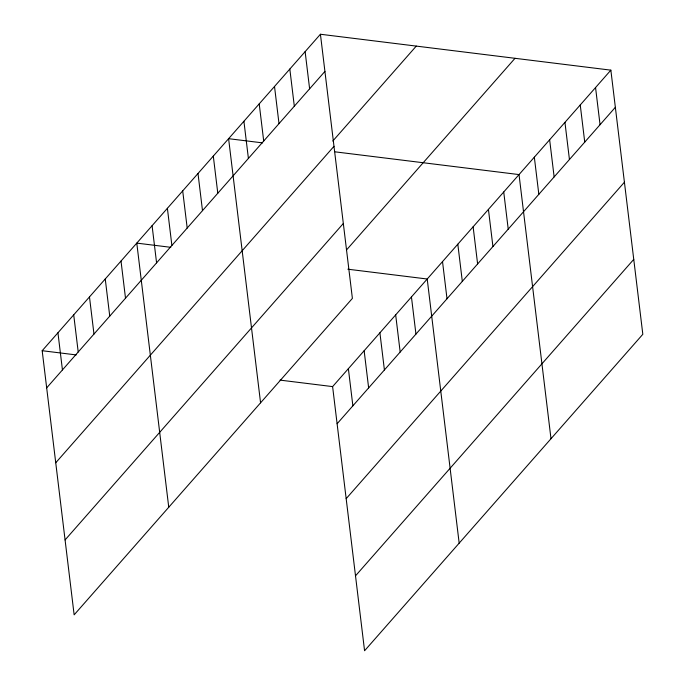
<?xml version="1.0" encoding="UTF-8"?>
<svg xmlns="http://www.w3.org/2000/svg" width="685" height="685" viewBox="0 0 685 685"><rect width="100%" height="100%" fill="white"/><g stroke="black" fill="none" stroke-linecap="round" stroke-linejoin="round"><path stroke-width="1.03" d="M320.426 34.25L352.39 298.395L74.143 614.847L42.179 350.711L320.426 34.25L610.857 70.153L642.821 334.289L364.574 650.75L332.61 386.605L610.857 70.153M46.674 387.864L324.921 71.403M332.799 141.033L416.266 46.101M55.742 462.769L333.989 146.307M65.075 539.943L343.331 223.481M346.678 249.76L515.017 58.302M337.106 423.758L615.353 107.305M346.165 498.663L624.42 182.21M355.506 575.845L633.753 259.384M262.612 142.882L228.602 138.678L260.574 402.823M335.068 151.839L519.033 174.581L550.997 438.725M170.788 247.319L136.786 243.115L168.75 507.251M347.86 269.205L427.209 279.009L459.173 543.154M42.179 350.711L76.189 354.916M280.045 380.115L332.61 386.605M595.556 87.552L600.051 124.704M580.246 104.959L584.742 142.112M564.945 122.367L569.44 159.519M549.644 139.774L554.139 176.918M534.334 157.173L538.838 194.326M503.732 191.988L508.227 229.141M488.431 209.387L492.926 246.54M473.121 226.795L477.616 263.948M457.82 244.202L462.315 281.355M442.519 261.61L447.014 298.754M411.445 296.947L415.941 334.1M395.673 314.877L400.177 352.03M379.91 332.807L384.405 369.96M364.146 350.746L368.641 387.898M348.374 368.676L352.869 405.828M305.125 51.658L309.62 88.81M289.824 69.057L294.319 106.209M274.514 86.464L279.009 123.617M259.213 103.872L263.708 141.024M243.911 121.279L248.407 158.432M213.3 156.086L217.796 193.238M197.999 173.493L202.495 210.646M182.698 190.901L187.193 228.045M167.388 208.3L171.884 245.453M152.087 225.708L156.582 262.86M121.014 261.045L125.509 298.198M105.25 278.975L109.746 316.127M89.478 296.913L93.973 334.066M73.715 314.843L78.21 351.996M57.942 332.773L62.438 369.926"/></g></svg>
